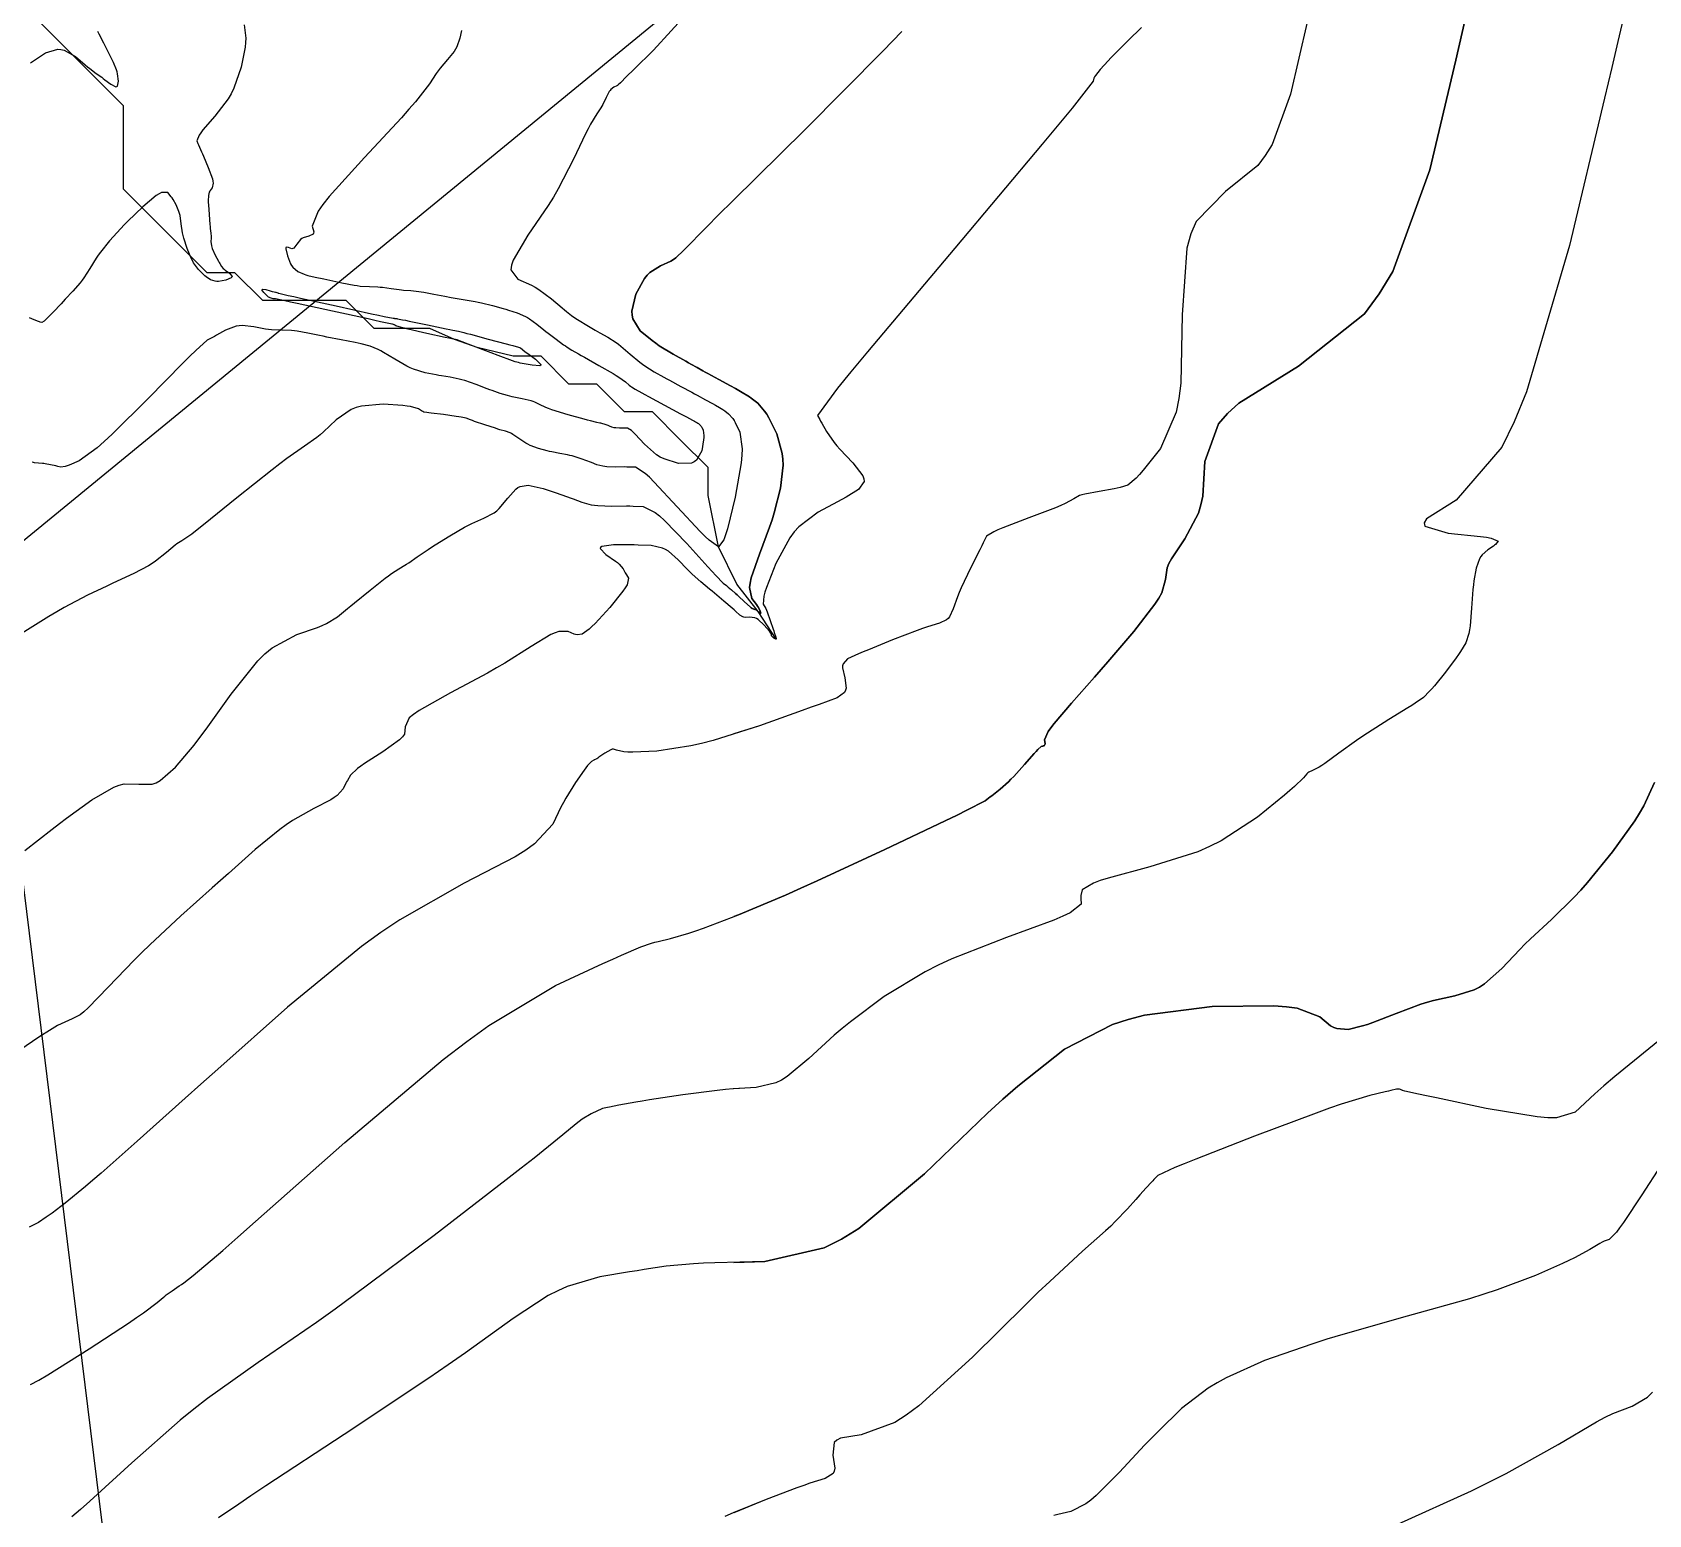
# Model space of a CAD drawing. Header units: metres. Extents: x 837117 to 838479, y 1189012 to 1191015.
# Drawn here: x 837799.7 to 837857.8, y 1190626.3 to 1190679.6 of the extents above; entities that cross this region are included whole.
import ezdxf

# ---------------------------------------------------------------- set-up
doc = ezdxf.new("R2010")
doc.units = ezdxf.units.M
doc.header["$LTSCALE"] = 0.3
for name, color, linetype in [('CORREDORVIA', 70, 'Continuous'), ('COTAS 10', 1, 'Continuous'), ('COTAS INT', 252, 'Continuous'), ('DRENAJE', 5, 'Continuous')]:
    doc.layers.add(name, color=color, linetype=linetype)

msp = doc.modelspace()

# ---------------------------------------------------------------- linework, layer by layer
at = {"layer": 'CORREDORVIA'}
msp.add_lwpolyline([(837910.676, 1191000.965), (838157.033, 1190996.193), (838237.174, 1190821.339), (838237.001, 1190602.875), (838240.031, 1190437.198), (838223.537, 1190366.272), (838212.196, 1190288.92), (838221.396, 1189997.878), (837954.545, 1189509.173), (837751.159, 1189231.384), (837593.191, 1189234.399), (837744.487, 1189686.609), (837750.277, 1189933.973), (837723.624, 1190051.525), (837726.092, 1190134.48), (837885.383, 1190229.429), (837983.184, 1190344.12), (837817.554, 1190502.187), (837798.033, 1190660.17), (837963.574, 1190795.982)], close=True, dxfattribs=at)
at = {"layer": 'COTAS 10'}
for points in [[(837857.144, 1190681.286), (837856.67, 1190679.235), (837856.449, 1190678.298), (837856.191, 1190677.201), (837854.934, 1190671.906), (837853.392, 1190666.648), (837852.953, 1190665.574), (837852.509, 1190664.666), (837850.863, 1190662.764), (837849.796, 1190662.082), (837849.718, 1190661.942), (837849.734, 1190661.823), (837850.577, 1190661.572), (837851.738, 1190661.459), (837851.955, 1190661.428), (837852.126, 1190661.397), (837852.368, 1190661.285), (837852.279, 1190661.17), (837852.242, 1190661.137), (837852.2, 1190661.103), (837852.002, 1190660.978), (837851.797, 1190660.798), (837851.749, 1190660.73), (837851.706, 1190660.655), (837851.586, 1190660.318), (837851.504, 1190659.863), (837851.485, 1190659.713), (837851.467, 1190659.552), (837851.418, 1190658.884), (837851.363, 1190658.244), (837851.342, 1190658.101), (837851.318, 1190657.972), (837851.211, 1190657.631), (837851.023, 1190657.321), (837850.949, 1190657.212), (837850.865, 1190657.093), (837850.479, 1190656.581), (837850.084, 1190656.09), (837849.994, 1190655.984), (837849.913, 1190655.892), (837849.689, 1190655.671), (837849.396, 1190655.467), (837849.27, 1190655.386), (837849.126, 1190655.295), (837848.444, 1190654.875), (837847.678, 1190654.392), (837847.481, 1190654.261), (837847.29, 1190654.131), (837846.655, 1190653.671), (837846.148, 1190653.299), (837846.039, 1190653.225), (837845.944, 1190653.164), (837845.711, 1190653.049), (837845.572, 1190652.989), (837845.536, 1190652.962), (837845.501, 1190652.932), (837845.381, 1190652.789), (837845.059, 1190652.468), (837844.896, 1190652.325), (837844.701, 1190652.159), (837843.732, 1190651.366), (837842.422, 1190650.518), (837842.013, 1190650.317), (837841.584, 1190650.131), (837839.866, 1190649.584), (837838.367, 1190649.184), (837838.077, 1190649.091), (837837.839, 1190649.005), (837837.431, 1190648.76), (837837.391, 1190648.563), (837837.385, 1190648.507), (837837.383, 1190648.451), (837837.394, 1190648.245), (837837, 1190647.934), (837836.742, 1190647.812), (837836.42, 1190647.674), (837834.716, 1190647.047), (837832.75, 1190646.279), (837832.262, 1190646.052), (837831.799, 1190645.82), (837830.329, 1190644.929), (837829.117, 1190644.023), (837828.816, 1190643.781), (837828.531, 1190643.541), (837827.626, 1190642.708), (837826.844, 1190642.055), (837826.636, 1190641.93), (837826.432, 1190641.829), (837825.725, 1190641.663), (837824.906, 1190641.616), (837824.631, 1190641.59), (837824.335, 1190641.558), (837823.091, 1190641.393), (837821.9, 1190641.215), (837821.638, 1190641.173), (837821.404, 1190641.136), (837820.802, 1190641.03), (837820.461, 1190640.96), (837820.392, 1190640.945), (837820.334, 1190640.932), (837820.213, 1190640.901), (837820.12, 1190640.86), (837820.079, 1190640.842), (837820.031, 1190640.82), (837819.802, 1190640.714), (837819.481, 1190640.521), (837819.375, 1190640.444), (837819.261, 1190640.357), (837818.787, 1190639.958), (837817.76, 1190639.122), (837817.297, 1190638.758), (837816.757, 1190638.338), (837814.163, 1190636.346), (837811.31, 1190634.208), (837810.607, 1190633.695), (837809.941, 1190633.217), (837807.85, 1190631.778), (837806.03, 1190630.487), (837805.535, 1190630.103), (837805.045, 1190629.706), (837803.306, 1190628.176), (837801.805, 1190626.803), (837801.464, 1190626.505), (837801.155, 1190626.243)], [(837857.144, 1190681.286), (837856.67, 1190679.235), (837856.449, 1190678.298), (837856.191, 1190677.201), (837854.934, 1190671.906), (837853.392, 1190666.648), (837852.953, 1190665.574), (837852.509, 1190664.666), (837850.863, 1190662.764), (837849.796, 1190662.082), (837849.718, 1190661.942), (837849.734, 1190661.823), (837850.577, 1190661.572), (837851.738, 1190661.459), (837851.955, 1190661.428), (837852.126, 1190661.397), (837852.368, 1190661.285), (837852.279, 1190661.17), (837852.242, 1190661.137), (837852.2, 1190661.103), (837852.002, 1190660.978), (837851.797, 1190660.798), (837851.749, 1190660.73), (837851.706, 1190660.655), (837851.586, 1190660.318), (837851.504, 1190659.863), (837851.485, 1190659.713), (837851.467, 1190659.552), (837851.418, 1190658.884), (837851.363, 1190658.244), (837851.342, 1190658.101), (837851.318, 1190657.972), (837851.211, 1190657.631), (837851.023, 1190657.321), (837850.949, 1190657.212), (837850.865, 1190657.093), (837850.479, 1190656.581), (837850.084, 1190656.09), (837849.994, 1190655.984), (837849.913, 1190655.892), (837849.689, 1190655.671), (837849.396, 1190655.467), (837849.27, 1190655.386), (837849.126, 1190655.295), (837848.444, 1190654.875), (837847.678, 1190654.392), (837847.481, 1190654.261), (837847.29, 1190654.131), (837846.655, 1190653.671), (837846.148, 1190653.299), (837846.039, 1190653.225), (837845.944, 1190653.164), (837845.711, 1190653.049), (837845.572, 1190652.989), (837845.536, 1190652.962), (837845.501, 1190652.932), (837845.381, 1190652.789), (837845.059, 1190652.468), (837844.896, 1190652.325), (837844.701, 1190652.159), (837843.732, 1190651.366), (837842.422, 1190650.518), (837842.013, 1190650.317), (837841.584, 1190650.131), (837839.866, 1190649.584), (837838.367, 1190649.184), (837838.077, 1190649.091), (837837.839, 1190649.005), (837837.431, 1190648.76), (837837.391, 1190648.563), (837837.385, 1190648.507), (837837.383, 1190648.451), (837837.394, 1190648.245), (837837, 1190647.934), (837836.742, 1190647.812), (837836.42, 1190647.674), (837834.716, 1190647.047), (837832.75, 1190646.279), (837832.262, 1190646.052), (837831.799, 1190645.82), (837830.329, 1190644.929), (837829.117, 1190644.023), (837828.816, 1190643.781), (837828.531, 1190643.541), (837827.626, 1190642.708), (837826.844, 1190642.055), (837826.636, 1190641.93), (837826.432, 1190641.829), (837825.725, 1190641.663), (837824.923, 1190641.617)], [(837823.312, 1190680.31), (837822.038, 1190678.925), (837821.335, 1190678.232), (837821.079, 1190677.976), (837820.855, 1190677.745), (837820.777, 1190677.672), (837820.753, 1190677.655), (837820.727, 1190677.64), (837820.625, 1190677.594), (837820.515, 1190677.514), (837820.484, 1190677.477), (837820.454, 1190677.433), (837820.344, 1190677.219), (837820.226, 1190676.973), (837820.19, 1190676.909), (837820.153, 1190676.846), (837820.007, 1190676.635), (837819.785, 1190676.264), (837819.7, 1190676.101), (837819.605, 1190675.912), (837819.175, 1190675.009), (837818.622, 1190673.937), (837818.449, 1190673.64), (837818.267, 1190673.344), (837817.537, 1190672.274), (837817.003, 1190671.381), (837816.944, 1190671.196), (837816.924, 1190671.038), (837817.173, 1190670.692), (837817.662, 1190670.48), (837817.794, 1190670.407), (837817.924, 1190670.328), (837818.38, 1190669.989), (837818.761, 1190669.667), (837818.844, 1190669.597), (837818.917, 1190669.537), (837819.101, 1190669.392), (837819.257, 1190669.286), (837819.313, 1190669.25), (837819.375, 1190669.211), (837819.645, 1190669.047), (837819.948, 1190668.87), (837820.03, 1190668.822), (837820.112, 1190668.775), (837820.402, 1190668.611), (837820.7, 1190668.421), (837820.787, 1190668.358), (837820.875, 1190668.29), (837821.209, 1190668.007), (837821.551, 1190667.72), (837821.644, 1190667.649), (837821.737, 1190667.582), (837822.069, 1190667.372), (837822.415, 1190667.179), (837822.518, 1190667.122), (837822.623, 1190667.065), (837823.026, 1190666.846), (837823.419, 1190666.634), (837823.518, 1190666.58), (837823.612, 1190666.529), (837823.916, 1190666.363), (837824.159, 1190666.229), (837824.267, 1190666.17), (837824.414, 1190666.09), (837824.534, 1190666.016), (837824.569, 1190665.992), (837824.605, 1190665.967), (837824.742, 1190665.861), (837824.89, 1190665.69), (837824.934, 1190665.623), (837824.978, 1190665.548), (837825.147, 1190665.206), (837825.228, 1190664.606), (837825.217, 1190664.369), (837825.191, 1190664.1), (837824.979, 1190662.871), (837824.7, 1190661.725)], [(837824.923, 1190665.639), (837824.934, 1190665.623), (837824.978, 1190665.548), (837825.147, 1190665.206), (837825.228, 1190664.606), (837825.217, 1190664.369), (837825.191, 1190664.1), (837824.979, 1190662.871), (837824.7, 1190661.725), (837824.632, 1190661.509), (837824.568, 1190661.337), (837824.372, 1190661.079), (837824.043, 1190661.317), (837823.896, 1190661.457), (837823.724, 1190661.63), (837822.899, 1190662.521), (837822.069, 1190663.409), (837821.894, 1190663.579), (837821.742, 1190663.717), (837821.392, 1190663.941), (837821.164, 1190663.948), (837821.091, 1190663.949), (837821.012, 1190663.95), (837820.688, 1190663.948), (837820.369, 1190663.958), (837820.293, 1190663.966), (837820.222, 1190663.977), (837820.011, 1190664.033), (837819.812, 1190664.11), (837819.749, 1190664.133), (837819.682, 1190664.158), (837819.409, 1190664.254), (837819.117, 1190664.345), (837819.037, 1190664.366), (837818.958, 1190664.385), (837818.678, 1190664.44), (837818.393, 1190664.494), (837818.311, 1190664.512), (837818.227, 1190664.532), (837817.914, 1190664.616), (837817.61, 1190664.727), (837817.532, 1190664.764), (837817.457, 1190664.803), (837817.209, 1190664.97), (837816.995, 1190665.123), (837816.942, 1190665.155), (837816.891, 1190665.182), (837816.729, 1190665.239), (837816.527, 1190665.29), (837816.451, 1190665.313), (837816.366, 1190665.339), (837815.989, 1190665.463), (837815.621, 1190665.589), (837815.543, 1190665.616), (837815.475, 1190665.64), (837815.316, 1190665.698), (837815.135, 1190665.74), (837815.053, 1190665.754), (837814.958, 1190665.769), (837814.502, 1190665.831), (837814.062, 1190665.887), (837813.977, 1190665.898), (837813.908, 1190665.907), (837813.792, 1190665.922), (837813.755, 1190665.942), (837813.736, 1190665.954), (837813.713, 1190665.968), (837813.6, 1190666.041), (837813.322, 1190666.12), (837813.196, 1190666.138), (837813.048, 1190666.155), (837812.333, 1190666.201), (837811.556, 1190666.137), (837811.368, 1190666.084), (837811.191, 1190666.016), (837810.653, 1190665.642), (837810.198, 1190665.209), (837810.074, 1190665.104), (837809.95, 1190665.005), (837809.513, 1190664.701), (837808.878, 1190664.256), (837808.631, 1190664.067), (837808.352, 1190663.851), (837807.087, 1190662.837), (837805.891, 1190661.872), (837805.656, 1190661.687), (837805.463, 1190661.538), (837805.113, 1190661.297), (837804.982, 1190661.229), (837804.926, 1190661.188), (837804.862, 1190661.138), (837804.562, 1190660.878), (837804.165, 1190660.568), (837804.04, 1190660.486), (837803.909, 1190660.405), (837803.382, 1190660.127), (837802.78, 1190659.844), (837802.602, 1190659.76), (837802.419, 1190659.673), (837801.716, 1190659.341), (837800.88, 1190658.903), (837800.613, 1190658.75), (837800.33, 1190658.584), (837799.181, 1190657.867)]]:
    msp.add_lwpolyline(points, dxfattribs=at)
at = {"layer": 'COTAS INT'}
for points in [[(837799.674, 1190630.987), (837799.969, 1190631.151), (837800.3, 1190631.343), (837801.782, 1190632.271), (837803.197, 1190633.201), (837803.485, 1190633.395), (837803.727, 1190633.562), (837804.226, 1190633.933), (837804.433, 1190634.115), (837804.491, 1190634.162), (837804.55, 1190634.208), (837804.766, 1190634.361), (837805.015, 1190634.532), (837805.094, 1190634.589), (837805.178, 1190634.65), (837805.517, 1190634.905), (837806.577, 1190635.809), (837807.114, 1190636.281), (837807.758, 1190636.847), (837810.964, 1190639.69), (837814.495, 1190642.663), (837815.343, 1190643.312), (837816.135, 1190643.885), (837818.527, 1190645.323), (837820.229, 1190646.111), (837820.585, 1190646.273), (837820.892, 1190646.412), (837821.587, 1190646.712), (837821.976, 1190646.846), (837822.09, 1190646.879), (837822.206, 1190646.911), (837822.651, 1190647.013), (837823.308, 1190647.2), (837823.558, 1190647.286), (837823.838, 1190647.385), (837825.095, 1190647.866), (837826.783, 1190648.575), (837827.334, 1190648.818), (837827.922, 1190649.082), (837830.347, 1190650.204), (837832.518, 1190651.237), (837832.947, 1190651.444), (837833.3, 1190651.617), (837833.949, 1190651.96), (837834.129, 1190652.098), (837834.186, 1190652.142), (837834.246, 1190652.189), (837834.49, 1190652.382), (837834.786, 1190652.646), (837834.879, 1190652.738), (837834.976, 1190652.838), (837835.368, 1190653.267), (837835.717, 1190653.658), (837835.788, 1190653.734), (837835.847, 1190653.796), (837835.964, 1190653.906), (837836.007, 1190653.923), (837836.019, 1190653.927), (837836.03, 1190653.93), (837836.072, 1190653.939), (837836.1, 1190653.976), (837836.102, 1190653.997), (837836.103, 1190654.022), (837836.088, 1190654.152), (837836.219, 1190654.451), (837836.312, 1190654.583), (837836.429, 1190654.737), (837837.055, 1190655.47), (837837.875, 1190656.396), (837838.115, 1190656.67), (837838.359, 1190656.953), (837839.288, 1190658.04), (837840.048, 1190659.02), (837840.186, 1190659.235), (837840.294, 1190659.425), (837840.424, 1190659.909), (837840.487, 1190660.33), (837840.552, 1190660.481), (837840.638, 1190660.647), (837841.124, 1190661.37), (837841.613, 1190662.297), (837841.701, 1190662.59), (837841.769, 1190662.9), (837841.846, 1190664.153), (837842.327, 1190665.503), (837842.65, 1190665.873), (837843.056, 1190666.243), (837845.208, 1190667.566), (837847.568, 1190669.448), (837848.104, 1190670.17), (837848.59, 1190670.978), (837849.923, 1190674.622), (837850.851, 1190678.562), (837851.081, 1190679.557), (837851.3, 1190680.509)], [(837851.3, 1190680.509), (837851.081, 1190679.557), (837850.851, 1190678.562), (837849.923, 1190674.622), (837848.59, 1190670.978), (837848.104, 1190670.17), (837847.568, 1190669.448), (837845.208, 1190667.566), (837843.056, 1190666.243), (837842.65, 1190665.873), (837842.327, 1190665.503), (837841.846, 1190664.153), (837841.769, 1190662.9), (837841.701, 1190662.59), (837841.613, 1190662.297), (837841.124, 1190661.37), (837840.638, 1190660.647), (837840.552, 1190660.481), (837840.487, 1190660.33), (837840.424, 1190659.909), (837840.294, 1190659.425), (837840.186, 1190659.235), (837840.048, 1190659.02), (837839.288, 1190658.04), (837838.359, 1190656.953), (837838.115, 1190656.67), (837837.875, 1190656.396), (837837.055, 1190655.47), (837836.429, 1190654.737), (837836.312, 1190654.583), (837836.219, 1190654.451), (837836.088, 1190654.152), (837836.103, 1190654.022), (837836.102, 1190653.997), (837836.1, 1190653.976), (837836.072, 1190653.939), (837836.03, 1190653.93), (837836.019, 1190653.927), (837836.007, 1190653.923), (837835.964, 1190653.906), (837835.847, 1190653.796), (837835.788, 1190653.734), (837835.717, 1190653.658), (837835.368, 1190653.267), (837834.976, 1190652.838), (837834.879, 1190652.738), (837834.786, 1190652.646), (837834.49, 1190652.382), (837834.246, 1190652.189), (837834.186, 1190652.142), (837834.129, 1190652.098), (837833.949, 1190651.96), (837833.3, 1190651.617), (837832.947, 1190651.444), (837832.518, 1190651.237), (837830.347, 1190650.204), (837827.922, 1190649.082), (837827.334, 1190648.818), (837826.783, 1190648.575), (837825.095, 1190647.866), (837824.923, 1190647.8)], [(837839.565, 1190679.738), (837839.093, 1190679.273), (837838.585, 1190678.766), (837838.47, 1190678.647), (837838.366, 1190678.539), (837838.081, 1190678.227), (837837.913, 1190678.011), (837837.882, 1190677.963), (837837.859, 1190677.92), (837837.832, 1190677.809), (837837.082, 1190676.842), (837836.602, 1190676.26), (837836.004, 1190675.542), (837832.862, 1190671.814), (837829.725, 1190668.084), (837829.131, 1190667.364), (837828.656, 1190666.78), (837827.931, 1190665.801), (837828.012, 1190665.655), (837828.045, 1190665.596), (837828.083, 1190665.53), (837828.261, 1190665.222), (837828.532, 1190664.831), (837828.63, 1190664.712), (837828.737, 1190664.588), (837829.205, 1190664.1), (837829.561, 1190663.636), (837829.596, 1190663.527), (837829.605, 1190663.427), (837829.41, 1190663.136), (837828.961, 1190662.869), (837828.81, 1190662.784), (837828.647, 1190662.694), (837827.962, 1190662.329), (837827.264, 1190661.805), (837827.093, 1190661.615), (837826.933, 1190661.405), (837826.434, 1190660.484), (837826.101, 1190659.622), (837826.044, 1190659.449), (837826.003, 1190659.304), (837825.983, 1190659.02), (837826.071, 1190658.87), (837826.098, 1190658.811), (837826.126, 1190658.744), (837826.235, 1190658.437), (837826.336, 1190658.128), (837826.359, 1190658.06), (837826.38, 1190657.999), (837826.434, 1190657.842), (837826.448, 1190657.772), (837826.442, 1190657.765), (837826.433, 1190657.764), (837826.364, 1190657.807), (837826.293, 1190657.874), (837826.283, 1190657.887), (837826.275, 1190657.898), (837826.281, 1190657.92), (837826.259, 1190657.977), (837826.235, 1190658.011), (837826.203, 1190658.052), (837826.022, 1190658.264), (837825.801, 1190658.467), (837825.743, 1190658.503), (837825.687, 1190658.53), (837825.496, 1190658.555), (837825.332, 1190658.546), (837825.292, 1190658.553), (837825.255, 1190658.563), (837825.14, 1190658.632), (837824.993, 1190658.766), (837824.935, 1190658.816), (837824.869, 1190658.873), (837824.571, 1190659.129), (837824.234, 1190659.415), (837824.144, 1190659.491), (837824.055, 1190659.566), (837823.744, 1190659.823), (837823.436, 1190660.096), (837823.349, 1190660.18), (837823.26, 1190660.268), (837822.93, 1190660.619), (837822.576, 1190660.927), (837822.472, 1190660.987), (837822.364, 1190661.037), (837821.954, 1190661.13), (837821.487, 1190661.147), (837821.344, 1190661.149), (837821.195, 1190661.151), (837820.608, 1190661.149), (837820.184, 1190661.091), (837820.139, 1190661.058), (837820.124, 1190661.017), (837820.329, 1190660.808), (837820.673, 1190660.572), (837820.745, 1190660.514), (837820.808, 1190660.46), (837820.952, 1190660.293), (837821.031, 1190660.152), (837821.052, 1190660.115), (837821.074, 1190660.078), (837821.151, 1190659.951), (837821.093, 1190659.717), (837821.03, 1190659.612), (837820.946, 1190659.489), (837820.47, 1190658.904), (837819.946, 1190658.331), (837819.832, 1190658.217), (837819.731, 1190658.122), (837819.478, 1190657.94), (837819.301, 1190657.922), (837819.248, 1190657.93), (837819.194, 1190657.944), (837818.984, 1190658.044), (837818.644, 1190658.045), (837818.509, 1190657.997), (837818.355, 1190657.928), (837817.649, 1190657.505), (837816.704, 1190656.909), (837816.4, 1190656.731), (837816.077, 1190656.548), (837814.757, 1190655.842), (837813.63, 1190655.202), (837813.429, 1190655.061), (837813.276, 1190654.936), (837813.123, 1190654.616), (837813.099, 1190654.347), (837813.026, 1190654.254), (837812.926, 1190654.154), (837812.325, 1190653.723), (837811.669, 1190653.3), (837811.533, 1190653.204), (837811.418, 1190653.117), (837811.167, 1190652.879), (837811.053, 1190652.694), (837811.023, 1190652.641), (837810.994, 1190652.587), (837810.897, 1190652.384), (837810.68, 1190652.149), (837810.575, 1190652.075), (837810.452, 1190651.997), (837809.845, 1190651.682), (837809.077, 1190651.248), (837808.852, 1190651.095), (837808.622, 1190650.929), (837807.744, 1190650.209), (837806.779, 1190649.349), (837806.493, 1190649.093), (837806.2, 1190648.831), (837805.073, 1190647.822), (837803.955, 1190646.787), (837803.668, 1190646.508), (837803.39, 1190646.233), (837802.464, 1190645.268), (837801.741, 1190644.519), (837801.59, 1190644.381), (837801.461, 1190644.273), (837801.174, 1190644.131), (837800.637, 1190643.884), (837800.351, 1190643.709), (837800.005, 1190643.489), (837798.258, 1190642.311)], [(837845.51, 1190679.923), (837844.911, 1190677.338), (837844.252, 1190675.535), (837844.011, 1190675.134), (837843.746, 1190674.777), (837842.578, 1190673.846), (837841.53, 1190672.771), (837841.34, 1190672.323), (837841.194, 1190671.81), (837841.028, 1190669.417), (837840.979, 1190666.965), (837840.908, 1190666.416), (837840.81, 1190665.923), (837840.247, 1190664.609), (837839.624, 1190663.831), (837839.489, 1190663.676), (837839.37, 1190663.547), (837839.075, 1190663.297), (837838.802, 1190663.214), (837838.697, 1190663.19), (837838.579, 1190663.166), (837838.049, 1190663.075), (837837.535, 1190662.978), (837837.428, 1190662.95), (837837.336, 1190662.92), (837837.133, 1190662.81), (837836.823, 1190662.636), (837836.665, 1190662.567), (837836.475, 1190662.488), (837835.526, 1190662.128), (837834.589, 1190661.77), (837834.407, 1190661.694), (837834.258, 1190661.626), (837833.997, 1190661.464), (837833.884, 1190661.228), (837833.828, 1190661.114), (837833.761, 1190660.979), (837833.431, 1190660.318), (837833.092, 1190659.608), (837833.019, 1190659.442), (837832.956, 1190659.291), (837832.804, 1190658.857), (837832.674, 1190658.567), (837832.623, 1190658.507), (837832.567, 1190658.455), (837832.313, 1190658.338), (837831.877, 1190658.209), (837831.706, 1190658.149), (837831.512, 1190658.079), (837830.631, 1190657.737), (837829.76, 1190657.383), (837829.573, 1190657.305), (837829.41, 1190657.235), (837829.015, 1190657.058), (837828.852, 1190656.879), (837828.835, 1190656.809), (837828.829, 1190656.73), (837828.909, 1190656.372), (837828.964, 1190656.009), (837828.943, 1190655.928), (837828.906, 1190655.855), (837828.642, 1190655.66), (837827.99, 1190655.421), (837827.71, 1190655.319), (837827.386, 1190655.203), (837825.852, 1190654.658), (837824.182, 1190654.127), (837823.771, 1190654.02), (837823.383, 1190653.93), (837822.169, 1190653.748), (837821.296, 1190653.711), (837821.124, 1190653.712), (837820.981, 1190653.718), (837820.716, 1190653.779), (837820.608, 1190653.818), (837820.565, 1190653.81), (837820.516, 1190653.793), (837820.293, 1190653.666), (837820.082, 1190653.521), (837820.04, 1190653.494), (837820.007, 1190653.472), (837819.949, 1190653.44), (837819.924, 1190653.432), (837819.911, 1190653.426), (837819.896, 1190653.418), (837819.821, 1190653.374), (837819.677, 1190653.223), (837819.618, 1190653.148), (837819.551, 1190653.058), (837819.242, 1190652.614), (837818.897, 1190652.056), (837818.807, 1190651.896), (837818.72, 1190651.733), (837818.426, 1190651.12), (837817.771, 1190650.411), (837817.455, 1190650.187), (837817.082, 1190649.951), (837815.249, 1190648.998), (837812.931, 1190647.688), (837812.251, 1190647.227), (837811.555, 1190646.724), (837808.904, 1190644.549), (837806.398, 1190642.318), (837805.793, 1190641.778), (837805.226, 1190641.272), (837803.499, 1190639.728), (837802.205, 1190638.582), (837801.912, 1190638.328), (837801.647, 1190638.101), (837800.923, 1190637.51), (837800.448, 1190637.15), (837800.339, 1190637.07), (837800.24, 1190636.998), (837799.966, 1190636.808), (837799.623, 1190636.642)], [(837807.342, 1190679.835), (837807.401, 1190679.359), (837807.395, 1190679.199), (837807.379, 1190679.028), (837807.24, 1190678.308), (837806.973, 1190677.553), (837806.875, 1190677.359), (837806.767, 1190677.172), (837806.294, 1190676.548), (837805.866, 1190676.06), (837805.787, 1190675.958), (837805.726, 1190675.87), (837805.647, 1190675.671), (837805.682, 1190675.57), (837805.693, 1190675.544), (837805.703, 1190675.519), (837805.744, 1190675.435), (837805.818, 1190675.275), (837805.85, 1190675.203), (837805.886, 1190675.118), (837806.057, 1190674.709), (837806.203, 1190674.299), (837806.222, 1190674.214), (837806.234, 1190674.141), (837806.2, 1190673.979), (837806.123, 1190673.887), (837806.107, 1190673.858), (837806.093, 1190673.827), (837806.062, 1190673.703), (837806.055, 1190673.516), (837806.057, 1190673.445), (837806.06, 1190673.367), (837806.084, 1190673.014), (837806.115, 1190672.666), (837806.122, 1190672.589), (837806.129, 1190672.521), (837806.149, 1190672.348), (837806.16, 1190672.231), (837806.161, 1190672.198), (837806.161, 1190672.165), (837806.153, 1190672.046), (837806.168, 1190671.898), (837806.183, 1190671.848), (837806.202, 1190671.794), (837806.309, 1190671.563), (837806.427, 1190671.344), (837806.452, 1190671.296), (837806.475, 1190671.255), (837806.531, 1190671.154), (837806.597, 1190671.078), (837806.626, 1190671.053), (837806.659, 1190671.025), (837806.816, 1190670.911), (837806.91, 1190670.796), (837806.903, 1190670.767), (837806.882, 1190670.741), (837806.686, 1190670.659), (837806.425, 1190670.618), (837806.363, 1190670.617), (837806.305, 1190670.621), (837806.133, 1190670.671), (837805.981, 1190670.778), (837805.936, 1190670.816), (837805.889, 1190670.859), (837805.709, 1190671.044), (837805.53, 1190671.289), (837805.485, 1190671.369), (837805.441, 1190671.454), (837805.295, 1190671.803), (837805.181, 1190672.171), (837805.157, 1190672.268), (837805.136, 1190672.363), (837805.087, 1190672.687), (837805.043, 1190672.979), (837805.025, 1190673.053), (837805.004, 1190673.125), (837804.909, 1190673.362), (837804.793, 1190673.563), (837804.76, 1190673.613), (837804.726, 1190673.66), (837804.599, 1190673.809), (837804.382, 1190673.81), (837804.292, 1190673.764), (837804.188, 1190673.699), (837803.702, 1190673.296), (837803.171, 1190672.784), (837803.039, 1190672.65), (837802.913, 1190672.519), (837802.513, 1190672.073), (837802.185, 1190671.663), (837802.105, 1190671.555), (837802.03, 1190671.449), (837801.8, 1190671.084), (837801.587, 1190670.745), (837801.523, 1190670.656), (837801.457, 1190670.568), (837801.199, 1190670.268), (837800.923, 1190669.978), (837800.769, 1190669.814), (837800.486, 1190669.515), (837800.251, 1190669.272), (837800.203, 1190669.227), (837800.163, 1190669.19), (837800.082, 1190669.136), (837800.02, 1190669.156), (837799.993, 1190669.166), (837799.96, 1190669.178), (837799.804, 1190669.239), (837799.634, 1190669.313)], [(837815.146, 1190679.626), (837815.092, 1190679.349), (837814.977, 1190679.045), (837814.931, 1190678.962), (837814.88, 1190678.879), (837814.646, 1190678.584), (837814.381, 1190678.272), (837814.31, 1190678.179), (837814.24, 1190678.083), (837813.998, 1190677.712), (837813.496, 1190677.071), (837813.263, 1190676.804), (837812.989, 1190676.498), (837811.661, 1190675.072), (837810.403, 1190673.672), (837810.175, 1190673.383), (837809.997, 1190673.137), (837809.789, 1190672.603), (837809.848, 1190672.392), (837809.84, 1190672.35), (837809.821, 1190672.315), (837809.665, 1190672.245), (837809.462, 1190672.186), (837809.414, 1190672.157), (837809.37, 1190672.123), (837809.239, 1190671.956), (837809.127, 1190671.814), (837809.095, 1190671.796), (837809.062, 1190671.787), (837808.939, 1190671.832), (837808.855, 1190671.852), (837808.847, 1190671.827), (837808.846, 1190671.788), (837808.896, 1190671.54), (837809.01, 1190671.249), (837809.05, 1190671.184), (837809.093, 1190671.126), (837809.276, 1190670.973), (837809.496, 1190670.876), (837809.562, 1190670.853), (837809.629, 1190670.831), (837809.893, 1190670.767), (837810.208, 1190670.703), (837810.309, 1190670.682), (837810.416, 1190670.659), (837810.852, 1190670.564), (837811.293, 1190670.48), (837811.403, 1190670.464), (837811.508, 1190670.451), (837811.845, 1190670.431), (837812.148, 1190670.421), (837812.232, 1190670.415), (837812.316, 1190670.407), (837812.619, 1190670.367), (837812.913, 1190670.324), (837812.991, 1190670.314), (837813.068, 1190670.306), (837813.333, 1190670.285), (837813.615, 1190670.257), (837813.702, 1190670.245), (837813.793, 1190670.231), (837814.157, 1190670.162), (837814.556, 1190670.082), (837814.784, 1190670.04), (837815.211, 1190669.968), (837815.638, 1190669.892), (837815.753, 1190669.869), (837815.867, 1190669.844), (837816.267, 1190669.747), (837816.641, 1190669.644), (837816.739, 1190669.615), (837816.833, 1190669.587), (837817.152, 1190669.484), (837817.442, 1190669.361), (837817.519, 1190669.319), (837817.594, 1190669.274), (837817.85, 1190669.086), (837818.105, 1190668.875), (837818.18, 1190668.816), (837818.256, 1190668.756), (837818.545, 1190668.538), (837818.815, 1190668.343), (837818.879, 1190668.299), (837818.938, 1190668.258), (837819.115, 1190668.145), (837819.352, 1190668.009), (837819.45, 1190667.954), (837819.561, 1190667.891), (837820.079, 1190667.601), (837820.596, 1190667.303), (837820.707, 1190667.235), (837820.804, 1190667.174), (837821.036, 1190667.004), (837821.175, 1190666.887), (837821.214, 1190666.858), (837821.251, 1190666.831), (837821.387, 1190666.745), (837821.63, 1190666.612), (837821.736, 1190666.554), (837821.859, 1190666.487), (837822.443, 1190666.172), (837823.018, 1190665.863), (837823.135, 1190665.8), (837823.234, 1190665.746), (837823.439, 1190665.635), (837823.516, 1190665.593), (837823.55, 1190665.574), (837823.596, 1190665.549), (837823.634, 1190665.526), (837823.656, 1190665.51), (837823.699, 1190665.477), (837823.746, 1190665.423), (837823.76, 1190665.402), (837823.774, 1190665.378), (837823.827, 1190665.27), (837823.853, 1190665.081), (837823.849, 1190665.007), (837823.841, 1190664.922), (837823.774, 1190664.535), (837823.588, 1190664.19), (837823.505, 1190664.132), (837823.408, 1190664.091), (837822.944, 1190664.076), (837822.421, 1190664.238), (837822.286, 1190664.308), (837822.156, 1190664.388), (837821.725, 1190664.767), (837821.387, 1190665.129), (837821.315, 1190665.199), (837821.253, 1190665.255), (837821.111, 1190665.346), (837821.018, 1190665.349), (837820.988, 1190665.35), (837820.956, 1190665.35), (837820.824, 1190665.349), (837820.693, 1190665.353), (837820.662, 1190665.357), (837820.634, 1190665.361), (837820.548, 1190665.384), (837820.467, 1190665.415), (837820.441, 1190665.425), (837820.413, 1190665.435), (837820.302, 1190665.474), (837820.183, 1190665.511), (837820.151, 1190665.52), (837820.118, 1190665.527), (837820.004, 1190665.55), (837819.778, 1190665.604), (837819.675, 1190665.631), (837819.555, 1190665.664), (837818.976, 1190665.829), (837818.397, 1190666.007), (837818.277, 1190666.049), (837818.175, 1190666.087), (837817.951, 1190666.197), (837817.788, 1190666.282), (837817.724, 1190666.304), (837817.652, 1190666.326), (837817.324, 1190666.4), (837816.971, 1190666.473), (837816.884, 1190666.494), (837816.8, 1190666.515), (837816.533, 1190666.594), (837816.255, 1190666.693), (837816.165, 1190666.726), (837816.068, 1190666.762), (837815.671, 1190666.912), (837815.264, 1190667.053), (837815.161, 1190667.084), (837815.063, 1190667.11), (837814.746, 1190667.172), (837814.433, 1190667.219), (837814.337, 1190667.236), (837814.238, 1190667.255), (837813.846, 1190667.337), (837813.425, 1190667.467), (837813.307, 1190667.517), (837813.188, 1190667.573), (837812.752, 1190667.822), (837812.348, 1190668.068), (837812.249, 1190668.122), (837812.156, 1190668.169), (837811.864, 1190668.286), (837811.55, 1190668.368), (837811.443, 1190668.393), (837811.327, 1190668.418), (837810.834, 1190668.517), (837810.314, 1190668.618), (837810.182, 1190668.645), (837810.054, 1190668.671), (837809.633, 1190668.76), (837809.251, 1190668.827), (837809.148, 1190668.839), (837809.046, 1190668.849), (837808.689, 1190668.861), (837808.325, 1190668.876), (837808.218, 1190668.889), (837808.109, 1190668.904), (837807.695, 1190668.988), (837807.277, 1190669.033), (837807.166, 1190669.024), (837807.056, 1190669.006), (837806.676, 1190668.863), (837806.352, 1190668.684), (837806.277, 1190668.643), (837806.209, 1190668.605), (837806.02, 1190668.503), (837805.606, 1190668.135), (837805.397, 1190667.931), (837805.147, 1190667.682), (837803.903, 1190666.414), (837802.604, 1190665.124), (837802.319, 1190664.86), (837802.067, 1190664.638), (837801.425, 1190664.174), (837801.063, 1190664.019), (837800.986, 1190663.992), (837800.92, 1190663.97), (837800.767, 1190663.947), (837800.658, 1190663.971), (837800.577, 1190663.989), (837800.393, 1190664.03), (837800.201, 1190664.066), (837800.153, 1190664.073), (837800.108, 1190664.078), (837799.966, 1190664.082), (837799.822, 1190664.099), (837799.777, 1190664.111), (837799.729, 1190664.128)], [(837839.565, 1190679.738), (837839.093, 1190679.273), (837838.585, 1190678.766), (837838.47, 1190678.647), (837838.366, 1190678.539), (837838.081, 1190678.227), (837837.913, 1190678.011), (837837.882, 1190677.963), (837837.859, 1190677.92), (837837.832, 1190677.809), (837837.082, 1190676.842), (837836.602, 1190676.26), (837836.004, 1190675.542), (837832.862, 1190671.814), (837829.725, 1190668.084), (837829.131, 1190667.364), (837828.656, 1190666.78), (837827.931, 1190665.801), (837828.012, 1190665.655), (837828.045, 1190665.596), (837828.083, 1190665.53), (837828.261, 1190665.222), (837828.532, 1190664.831), (837828.63, 1190664.712), (837828.737, 1190664.588), (837829.205, 1190664.1), (837829.561, 1190663.636), (837829.596, 1190663.527), (837829.605, 1190663.427), (837829.41, 1190663.136), (837828.961, 1190662.869), (837828.81, 1190662.784), (837828.647, 1190662.694), (837827.962, 1190662.329), (837827.264, 1190661.805), (837827.093, 1190661.615), (837826.933, 1190661.405), (837826.434, 1190660.484), (837826.101, 1190659.622), (837826.044, 1190659.449), (837826.003, 1190659.304), (837825.983, 1190659.02), (837826.071, 1190658.87), (837826.098, 1190658.811), (837826.126, 1190658.744), (837826.235, 1190658.437), (837826.336, 1190658.128), (837826.359, 1190658.06), (837826.38, 1190657.999), (837826.434, 1190657.842), (837826.448, 1190657.772), (837826.442, 1190657.765), (837826.433, 1190657.764), (837826.364, 1190657.807), (837826.293, 1190657.874), (837826.283, 1190657.887), (837826.275, 1190657.898), (837826.281, 1190657.92), (837826.259, 1190657.977), (837826.235, 1190658.011), (837826.203, 1190658.052), (837826.022, 1190658.264), (837825.801, 1190658.467), (837825.743, 1190658.503), (837825.687, 1190658.53), (837825.496, 1190658.555), (837825.332, 1190658.546), (837825.292, 1190658.553), (837825.255, 1190658.563), (837825.14, 1190658.632), (837824.993, 1190658.766), (837824.935, 1190658.816), (837824.869, 1190658.873), (837824.571, 1190659.129), (837824.234, 1190659.415), (837824.144, 1190659.491), (837824.055, 1190659.566), (837823.744, 1190659.823), (837823.436, 1190660.096), (837823.349, 1190660.18), (837823.26, 1190660.268), (837822.93, 1190660.619), (837822.576, 1190660.927), (837822.472, 1190660.987), (837822.364, 1190661.037), (837821.954, 1190661.13), (837821.487, 1190661.147), (837821.344, 1190661.149), (837821.195, 1190661.151), (837820.608, 1190661.149)], [(837845.51, 1190679.923), (837844.911, 1190677.338), (837844.252, 1190675.535), (837844.011, 1190675.134), (837843.746, 1190674.777), (837842.578, 1190673.846), (837841.53, 1190672.771), (837841.34, 1190672.323), (837841.194, 1190671.81), (837841.028, 1190669.417), (837840.979, 1190666.965), (837840.908, 1190666.416), (837840.81, 1190665.923), (837840.247, 1190664.609), (837839.624, 1190663.831), (837839.489, 1190663.676), (837839.37, 1190663.547), (837839.075, 1190663.297), (837838.802, 1190663.214), (837838.697, 1190663.19), (837838.579, 1190663.166), (837838.049, 1190663.075), (837837.535, 1190662.978), (837837.428, 1190662.95), (837837.336, 1190662.92), (837837.133, 1190662.81), (837836.823, 1190662.636), (837836.665, 1190662.567), (837836.475, 1190662.488), (837835.526, 1190662.128), (837834.589, 1190661.77), (837834.407, 1190661.694), (837834.258, 1190661.626), (837833.997, 1190661.464), (837833.884, 1190661.228), (837833.828, 1190661.114), (837833.761, 1190660.979), (837833.431, 1190660.318), (837833.092, 1190659.608), (837833.019, 1190659.442), (837832.956, 1190659.291), (837832.804, 1190658.857), (837832.674, 1190658.567), (837832.623, 1190658.507), (837832.567, 1190658.455), (837832.313, 1190658.338), (837831.877, 1190658.209), (837831.706, 1190658.149), (837831.512, 1190658.079), (837830.631, 1190657.737), (837829.76, 1190657.383), (837829.573, 1190657.305), (837829.41, 1190657.235), (837829.015, 1190657.058), (837828.852, 1190656.879), (837828.835, 1190656.809), (837828.829, 1190656.73), (837828.909, 1190656.372), (837828.964, 1190656.009), (837828.943, 1190655.928), (837828.906, 1190655.855), (837828.642, 1190655.66), (837827.99, 1190655.421), (837827.71, 1190655.319), (837827.386, 1190655.203), (837825.852, 1190654.658), (837824.923, 1190654.363)], [(837799.471, 1190650.172), (837800.45, 1190650.946), (837800.712, 1190651.146), (837800.97, 1190651.34), (837801.874, 1190651.989), (837802.669, 1190652.447), (837802.859, 1190652.52), (837803.036, 1190652.571), (837803.569, 1190652.561), (837804.043, 1190652.556), (837804.184, 1190652.61), (837804.329, 1190652.688), (837804.885, 1190653.168), (837805.545, 1190653.958), (837805.755, 1190654.231), (837805.977, 1190654.527), (837806.879, 1190655.794), (837807.836, 1190656.987), (837808.093, 1190657.237), (837808.346, 1190657.452), (837809.231, 1190657.936), (837809.981, 1190658.19), (837810.149, 1190658.259), (837810.3, 1190658.328), (837810.7, 1190658.573), (837811.055, 1190658.867), (837811.177, 1190658.967), (837811.31, 1190659.075), (837811.873, 1190659.53), (837812.414, 1190659.956), (837812.533, 1190660.046), (837812.637, 1190660.123), (837812.902, 1190660.297), (837813.11, 1190660.419), (837813.179, 1190660.463), (837813.253, 1190660.511), (837813.561, 1190660.725), (837813.947, 1190660.988), (837814.07, 1190661.068), (837814.2, 1190661.152), (837814.725, 1190661.479), (837815.26, 1190661.787), (837815.396, 1190661.858), (837815.526, 1190661.923), (837815.951, 1190662.107), (837816.32, 1190662.305), (837816.415, 1190662.378), (837816.507, 1190662.46), (837816.812, 1190662.825), (837817.098, 1190663.152), (837817.177, 1190663.211), (837817.257, 1190663.255), (837817.545, 1190663.3), (837817.87, 1190663.231), (837817.972, 1190663.204), (837818.08, 1190663.174), (837818.516, 1190663.034), (837818.95, 1190662.881), (837819.057, 1190662.842), (837819.158, 1190662.804), (837819.475, 1190662.682), (837819.81, 1190662.592), (837819.923, 1190662.576), (837820.044, 1190662.563), (837820.553, 1190662.547), (837821.068, 1190662.55), (837821.193, 1190662.549), (837821.311, 1190662.547), (837821.673, 1190662.535), (837822.103, 1190662.321), (837822.264, 1190662.192), (837822.443, 1190662.032), (837823.241, 1190661.205), (837823.999, 1190660.363), (837824.153, 1190660.195), (837824.283, 1190660.055), (837824.549, 1190659.782), (837824.661, 1190659.69), (837824.725, 1190659.636), (837824.846, 1190659.534), (837824.993, 1190659.404), (837825.042, 1190659.359), (837825.094, 1190659.311), (837825.311, 1190659.106), (837825.513, 1190658.924), (837825.555, 1190658.89), (837825.592, 1190658.863), (837825.677, 1190658.825), (837825.729, 1190658.816), (837825.745, 1190658.807), (837825.762, 1190658.796), (837825.83, 1190658.731), (837825.882, 1190658.687), (837825.888, 1190658.688), (837825.892, 1190658.695), (837825.877, 1190658.769), (837825.808, 1190658.908), (837825.777, 1190658.955), (837825.742, 1190659.007), (837825.573, 1190659.226), (837825.492, 1190659.619), (837825.512, 1190659.78), (837825.551, 1190659.964), (837825.844, 1190660.816), (837826.213, 1190661.788), (837826.3, 1190662.047), (837826.379, 1190662.302), (837826.608, 1190663.19), (837826.698, 1190664.012), (837826.69, 1190664.227), (837826.668, 1190664.435), (837826.467, 1190665.142), (837826.182, 1190665.718), (837826.108, 1190665.844), (837826.035, 1190665.957), (837825.784, 1190666.245), (837825.554, 1190666.423), (837825.493, 1190666.467), (837825.434, 1190666.507), (837825.231, 1190666.631), (837824.985, 1190666.766), (837824.803, 1190666.866), (837824.392, 1190667.092), (837823.99, 1190667.312), (837823.9, 1190667.361), (837823.82, 1190667.405), (837823.609, 1190667.52), (837823.387, 1190667.642), (837823.299, 1190667.691), (837823.201, 1190667.746), (837822.751, 1190667.998), (837822.252, 1190668.307), (837822.122, 1190668.397), (837821.995, 1190668.489), (837821.568, 1190668.841), (837821.299, 1190669.266), (837821.272, 1190669.404), (837821.266, 1190669.551), (837821.414, 1190670.157), (837821.721, 1190670.718), (837821.814, 1190670.836), (837821.911, 1190670.939), (837822.291, 1190671.178), (837822.666, 1190671.345), (837822.76, 1190671.403), (837822.849, 1190671.465), (837823.135, 1190671.733), (837823.956, 1190672.578), (837824.383, 1190673.005), (837824.896, 1190673.516), (837827.472, 1190676.058), (837830.293, 1190678.898), (837830.962, 1190679.597)], [(837799.676, 1190678.462), (837800.21, 1190678.823), (837800.65, 1190678.954), (837800.767, 1190678.949), (837800.883, 1190678.927), (837801.285, 1190678.699), (837801.638, 1190678.397), (837801.721, 1190678.328), (837801.799, 1190678.265), (837802.032, 1190678.09), (837802.231, 1190677.947), (837802.288, 1190677.905), (837802.345, 1190677.862), (837802.561, 1190677.696), (837802.737, 1190677.608), (837802.77, 1190677.614), (837802.796, 1190677.633), (837802.831, 1190677.81), (837802.798, 1190678.072), (837802.78, 1190678.145), (837802.76, 1190678.217), (837802.655, 1190678.476), (837802.523, 1190678.741), (837802.486, 1190678.816), (837802.447, 1190678.892), (837802.304, 1190679.174), (837802.14, 1190679.497), (837802.088, 1190679.599)], [(837830.962, 1190679.597), (837830.293, 1190678.898), (837827.472, 1190676.058), (837824.896, 1190673.516), (837824.383, 1190673.005), (837823.956, 1190672.578), (837823.135, 1190671.733), (837822.849, 1190671.465), (837822.76, 1190671.403), (837822.666, 1190671.345), (837822.291, 1190671.178), (837821.911, 1190670.939), (837821.814, 1190670.836), (837821.721, 1190670.718), (837821.414, 1190670.157), (837821.266, 1190669.551), (837821.272, 1190669.404), (837821.299, 1190669.266), (837821.568, 1190668.841), (837821.995, 1190668.489), (837822.122, 1190668.397), (837822.252, 1190668.307), (837822.751, 1190667.998), (837823.201, 1190667.746), (837823.299, 1190667.691), (837823.387, 1190667.642), (837823.609, 1190667.52), (837823.82, 1190667.405), (837823.9, 1190667.361), (837823.99, 1190667.312), (837824.392, 1190667.092), (837824.803, 1190666.866), (837824.985, 1190666.766), (837825.231, 1190666.631), (837825.434, 1190666.507), (837825.493, 1190666.467), (837825.554, 1190666.423), (837825.784, 1190666.245), (837826.035, 1190665.957), (837826.108, 1190665.844), (837826.182, 1190665.718), (837826.467, 1190665.142), (837826.668, 1190664.435), (837826.69, 1190664.227), (837826.698, 1190664.012), (837826.608, 1190663.19), (837826.379, 1190662.302), (837826.3, 1190662.047), (837826.213, 1190661.788), (837825.844, 1190660.816), (837825.551, 1190659.964), (837825.512, 1190659.78), (837825.492, 1190659.619), (837825.573, 1190659.226), (837825.742, 1190659.007), (837825.777, 1190658.955), (837825.808, 1190658.908), (837825.877, 1190658.769), (837825.892, 1190658.695), (837825.888, 1190658.688), (837825.882, 1190658.687), (837825.83, 1190658.731), (837825.762, 1190658.796), (837825.745, 1190658.807), (837825.729, 1190658.816), (837825.677, 1190658.825), (837825.592, 1190658.863), (837825.555, 1190658.89), (837825.513, 1190658.924), (837825.311, 1190659.106), (837825.094, 1190659.311), (837825.042, 1190659.359), (837824.993, 1190659.404), (837824.923, 1190659.465)], [(837817.262, 1190668.232), (837817.421, 1190668.104), (837817.47, 1190668.067), (837817.527, 1190668.024), (837817.807, 1190667.818), (837817.994, 1190667.634), (837817.992, 1190667.606), (837817.967, 1190667.588), (837817.686, 1190667.604), (837817.329, 1190667.671), (837817.258, 1190667.685), (837817.197, 1190667.698), (837817.078, 1190667.725), (837816.89, 1190667.796), (837816.787, 1190667.835), (837816.662, 1190667.883), (837816.026, 1190668.126), (837815.393, 1190668.367), (837815.269, 1190668.413), (837815.168, 1190668.451), (837814.99, 1190668.512), (837814.803, 1190668.551), (837814.697, 1190668.575), (837814.567, 1190668.603), (837813.901, 1190668.751), (837813.232, 1190668.904), (837813.101, 1190668.935), (837812.992, 1190668.962), (837812.795, 1190669.022), (837812.753, 1190669.047), (837812.743, 1190669.053), (837812.734, 1190669.058), (837812.703, 1190669.07), (837812.671, 1190669.078), (837812.66, 1190669.081), (837812.648, 1190669.083), (837812.597, 1190669.094), (837812.244, 1190669.17), (837812.042, 1190669.214), (837811.794, 1190669.268), (837810.52, 1190669.547), (837809.249, 1190669.823), (837809.004, 1190669.876), (837808.804, 1190669.918), (837808.467, 1190669.985), (837808.421, 1190669.988), (837808.405, 1190669.991), (837808.388, 1190669.994), (837808.315, 1190670.01), (837808.225, 1190670.053), (837808.197, 1190670.073), (837808.168, 1190670.097), (837808.051, 1190670.213), (837807.985, 1190670.314), (837807.989, 1190670.328), (837808.001, 1190670.337), (837808.125, 1190670.32), (837808.282, 1190670.274), (837808.316, 1190670.265), (837808.346, 1190670.258), (837808.421, 1190670.242), (837808.466, 1190670.235), (837808.488, 1190670.229), (837808.521, 1190670.216), (837808.55, 1190670.203), (837808.566, 1190670.197), (837808.596, 1190670.189), (837808.928, 1190670.116), (837809.128, 1190670.072), (837809.373, 1190670.018), (837810.648, 1190669.736), (837811.922, 1190669.456), (837812.168, 1190669.402), (837812.368, 1190669.359), (837812.701, 1190669.291), (837812.733, 1190669.29), (837812.741, 1190669.289), (837812.75, 1190669.289), (837812.781, 1190669.284), (837812.812, 1190669.28), (837812.828, 1190669.278), (837812.855, 1190669.276), (837813.036, 1190669.241), (837813.142, 1190669.219), (837813.27, 1190669.193), (837813.934, 1190669.054), (837814.602, 1190668.913), (837814.734, 1190668.886), (837814.842, 1190668.863), (837815.041, 1190668.823), (837815.235, 1190668.776), (837815.34, 1190668.749), (837815.467, 1190668.716), (837816.112, 1190668.547), (837816.758, 1190668.375), (837816.886, 1190668.341), (837816.992, 1190668.312), (837817.191, 1190668.256), (837817.262, 1190668.232)], [(837857.991, 1190652.617), (837857.603, 1190651.777), (837857.45, 1190651.514), (837857.275, 1190651.237), (837856.478, 1190650.124), (837855.577, 1190649.021), (837855.337, 1190648.75), (837855.101, 1190648.494), (837854.284, 1190647.693), (837853.531, 1190646.996), (837853.336, 1190646.805), (837853.146, 1190646.616), (837852.506, 1190645.941), (837851.88, 1190645.383), (837851.699, 1190645.267), (837851.514, 1190645.169), (837850.818, 1190644.952), (837850.056, 1190644.79), (837849.83, 1190644.726), (837849.598, 1190644.653), (837848.705, 1190644.32), (837847.872, 1190643.996), (837847.677, 1190643.929), (837847.498, 1190643.871), (837846.983, 1190643.745), (837846.577, 1190643.778), (837846.467, 1190643.82), (837846.358, 1190643.877), (837845.975, 1190644.204), (837845.153, 1190644.516), (837844.767, 1190644.564), (837844.313, 1190644.595), (837842.104, 1190644.57), (837839.675, 1190644.255), (837839.083, 1190644.103), (837838.525, 1190643.923), (837836.801, 1190643.043), (837835.12, 1190641.709), (837834.589, 1190641.244), (837834.031, 1190640.738), (837831.779, 1190638.563), (837829.417, 1190636.591), (837828.789, 1190636.212), (837828.172, 1190635.906), (837826.039, 1190635.406), (837824.243, 1190635.364), (837823.839, 1190635.348), (837823.475, 1190635.328), (837822.5, 1190635.239), (837821.703, 1190635.118), (837821.451, 1190635.078), (837821.187, 1190635.035), (837820.12, 1190634.859), (837818.941, 1190634.512), (837818.605, 1190634.361), (837818.266, 1190634.187), (837817.007, 1190633.361), (837815.294, 1190632.127), (837814.669, 1190631.694), (837813.977, 1190631.223), (837810.934, 1190629.195), (837808.129, 1190627.347), (837807.589, 1190626.99), (837807.15, 1190626.699), (837806.421, 1190626.205)], [(837824.923, 1190635.38), (837826.039, 1190635.406), (837828.172, 1190635.906), (837828.789, 1190636.212), (837829.417, 1190636.591), (837831.779, 1190638.563), (837834.031, 1190640.738), (837834.589, 1190641.244), (837835.12, 1190641.709), (837836.801, 1190643.043), (837838.525, 1190643.923), (837839.083, 1190644.103), (837839.675, 1190644.255), (837842.104, 1190644.57), (837844.313, 1190644.595), (837844.767, 1190644.564), (837845.153, 1190644.516), (837845.975, 1190644.204), (837846.358, 1190643.877), (837846.467, 1190643.82), (837846.577, 1190643.778), (837846.983, 1190643.745), (837847.498, 1190643.871), (837847.677, 1190643.929), (837847.872, 1190643.996), (837848.705, 1190644.32), (837849.598, 1190644.653), (837849.83, 1190644.726), (837850.056, 1190644.79), (837850.818, 1190644.952), (837851.514, 1190645.169), (837851.699, 1190645.267), (837851.88, 1190645.383), (837852.506, 1190645.941), (837853.146, 1190646.616), (837853.336, 1190646.805), (837853.531, 1190646.996), (837854.284, 1190647.693), (837855.101, 1190648.494), (837855.337, 1190648.75), (837855.577, 1190649.021), (837856.478, 1190650.124), (837857.275, 1190651.237), (837857.45, 1190651.514), (837857.603, 1190651.777), (837857.991, 1190652.617)], [(837858.492, 1190643.621), (837856.564, 1190642.052), (837856.17, 1190641.721), (837855.838, 1190641.435), (837855.143, 1190640.777), (837854.471, 1190640.575), (837854.153, 1190640.577), (837853.778, 1190640.603), (837851.944, 1190640.906), (837850.153, 1190641.285), (837849.803, 1190641.36), (837849.518, 1190641.421), (837849.016, 1190641.53), (837848.941, 1190641.553), (837848.924, 1190641.56), (837848.909, 1190641.566), (837848.868, 1190641.589), (837848.828, 1190641.603), (837848.813, 1190641.605), (837848.796, 1190641.605), (837848.721, 1190641.596), (837848.523, 1190641.552), (837848.429, 1190641.531), (837848.317, 1190641.505), (837847.77, 1190641.379), (837846.733, 1190641.061), (837846.312, 1190640.915), (837845.833, 1190640.744), (837843.621, 1190639.914), (837841.514, 1190639.091), (837841.101, 1190638.924), (837840.762, 1190638.783), (837840.154, 1190638.494), (837840.012, 1190638.355), (837839.968, 1190638.309), (837839.921, 1190638.261), (837839.732, 1190638.058), (837839.506, 1190637.806), (837839.435, 1190637.726), (837839.361, 1190637.641), (837839.066, 1190637.3), (837838.625, 1190636.842), (837838.459, 1190636.683), (837838.275, 1190636.512), (837837.453, 1190635.78), (837836.271, 1190634.697), (837835.86, 1190634.304), (837835.412, 1190633.87), (837833.494, 1190631.97), (837831.571, 1190630.227), (837831.12, 1190629.893), (837830.706, 1190629.624), (837829.503, 1190629.19), (837828.756, 1190629.07), (837828.629, 1190628.998), (837828.536, 1190628.91), (837828.486, 1190628.454), (837828.55, 1190627.982), (837828.529, 1190627.884), (837828.491, 1190627.8), (837828.213, 1190627.615), (837827.652, 1190627.442), (837827.436, 1190627.366), (837827.193, 1190627.278), (837826.094, 1190626.856), (837824.907, 1190626.377), (837824.608, 1190626.253)], [(837858.492, 1190643.621), (837856.564, 1190642.052), (837856.17, 1190641.721), (837855.838, 1190641.435), (837855.143, 1190640.777), (837854.471, 1190640.575), (837854.153, 1190640.577), (837853.778, 1190640.603), (837851.944, 1190640.906), (837850.153, 1190641.285), (837849.803, 1190641.36), (837849.518, 1190641.421), (837849.016, 1190641.53), (837848.941, 1190641.553), (837848.924, 1190641.56), (837848.909, 1190641.566), (837848.868, 1190641.589), (837848.828, 1190641.603), (837848.813, 1190641.605), (837848.796, 1190641.605), (837848.721, 1190641.596), (837848.523, 1190641.552), (837848.429, 1190641.531), (837848.317, 1190641.505), (837847.77, 1190641.379), (837846.733, 1190641.061), (837846.312, 1190640.915), (837845.833, 1190640.744), (837843.621, 1190639.914), (837841.514, 1190639.091), (837841.101, 1190638.924), (837840.762, 1190638.783), (837840.154, 1190638.494), (837840.012, 1190638.355), (837839.968, 1190638.309), (837839.921, 1190638.261), (837839.732, 1190638.058), (837839.506, 1190637.806), (837839.435, 1190637.726), (837839.361, 1190637.641), (837839.066, 1190637.3), (837838.625, 1190636.842), (837838.459, 1190636.683), (837838.275, 1190636.512), (837837.453, 1190635.78), (837836.271, 1190634.697), (837835.86, 1190634.304), (837835.412, 1190633.87), (837833.494, 1190631.97), (837831.571, 1190630.227), (837831.12, 1190629.893), (837830.706, 1190629.624), (837829.503, 1190629.19), (837828.756, 1190629.07), (837828.629, 1190628.998), (837828.536, 1190628.91), (837828.486, 1190628.454), (837828.55, 1190627.982), (837828.529, 1190627.884), (837828.491, 1190627.8), (837828.213, 1190627.615), (837827.652, 1190627.442), (837827.436, 1190627.366), (837827.193, 1190627.278), (837826.094, 1190626.856), (837824.923, 1190626.384)], [(837858.218, 1190638.86), (837857.53, 1190637.803), (837856.87, 1190636.807), (837856.733, 1190636.615), (837856.617, 1190636.46), (837856.361, 1190636.202), (837856.179, 1190636.135), (837856.108, 1190636.1), (837856.028, 1190636.058), (837855.665, 1190635.844), (837855.11, 1190635.541), (837854.909, 1190635.443), (837854.688, 1190635.337), (837853.717, 1190634.903), (837852.338, 1190634.389), (837851.859, 1190634.233), (837851.338, 1190634.072), (837849.106, 1190633.441), (837846.795, 1190632.791), (837846.224, 1190632.617), (837845.684, 1190632.446), (837843.983, 1190631.85), (837842.611, 1190631.234), (837842.278, 1190631.05), (837841.965, 1190630.86), (837841.007, 1190630.125), (837840.162, 1190629.305), (837839.922, 1190629.061), (837839.678, 1190628.81), (837838.771, 1190627.844), (837837.941, 1190627.01), (837837.744, 1190626.843), (837837.563, 1190626.704), (837837.029, 1190626.431), (837836.561, 1190626.325), (837836.421, 1190626.291)], [(837858.218, 1190638.86), (837857.53, 1190637.803), (837856.87, 1190636.807), (837856.733, 1190636.615), (837856.617, 1190636.46), (837856.361, 1190636.202), (837856.179, 1190636.135), (837856.108, 1190636.1), (837856.028, 1190636.058), (837855.665, 1190635.844), (837855.11, 1190635.541), (837854.909, 1190635.443), (837854.688, 1190635.337), (837853.717, 1190634.903), (837852.338, 1190634.389), (837851.859, 1190634.233), (837851.338, 1190634.072), (837849.106, 1190633.441), (837846.795, 1190632.791), (837846.224, 1190632.617), (837845.684, 1190632.446), (837843.983, 1190631.85), (837842.611, 1190631.234), (837842.278, 1190631.05), (837841.965, 1190630.86), (837841.007, 1190630.125), (837840.162, 1190629.305), (837839.922, 1190629.061), (837839.678, 1190628.81), (837838.771, 1190627.844), (837837.941, 1190627.01), (837837.744, 1190626.843), (837837.563, 1190626.704), (837837.029, 1190626.431), (837836.561, 1190626.325), (837836.421, 1190626.291)], [(837848.766, 1190625.973), (837851.415, 1190627.175), (837852.059, 1190627.49), (837852.663, 1190627.797), (837854.523, 1190628.842), (837855.908, 1190629.656), (837856.213, 1190629.818), (837856.485, 1190629.953), (837857.182, 1190630.208), (837857.735, 1190630.534), (837857.915, 1190630.712)], [(837848.766, 1190625.973), (837851.415, 1190627.175), (837852.059, 1190627.49), (837852.663, 1190627.797), (837854.523, 1190628.842), (837855.908, 1190629.656), (837856.213, 1190629.818), (837856.485, 1190629.953), (837857.182, 1190630.208), (837857.735, 1190630.534), (837857.915, 1190630.712)]]:
    msp.add_lwpolyline(points, dxfattribs=at)
at = {"layer": 'DRENAJE'}
msp.add_polyline3d([(837826.445, 1190657.769, 0), (837825.796, 1190658.763, 0), (837825.041, 1190659.742, 0), (837824.372, 1190661.079, 0), (837824.006, 1190662.929, 0), (837824.006, 1190663.929, 0), (837823.006, 1190664.928, 0), (837822.007, 1190665.928, 0), (837821.007, 1190665.928, 0), (837820.007, 1190666.928, 0), (837819.008, 1190666.928, 0), (837818.008, 1190667.927, 0), (837817.008, 1190667.927, 0), (837815.71, 1190668.246, 0), (837814.897, 1190668.532, 0), (837814.009, 1190668.927, 0), (837813.01, 1190668.927, 0), (837812.01, 1190668.927, 0), (837811.01, 1190669.927, 0), (837810.011, 1190669.927, 0), (837809.011, 1190669.927, 0), (837808.011, 1190669.927, 0), (837807.012, 1190670.926, 0), (837806.012, 1190670.926, 0), (837805.012, 1190671.926, 0), (837804.013, 1190672.926, 0), (837803.013, 1190673.925, 0), (837803.013, 1190674.925, 0), (837803.013, 1190675.925, 0), (837803.013, 1190676.924, 0), (837802.013, 1190677.924, 0), (837801.014, 1190678.924, 0), (837800.014, 1190679.923, 0)], dxfattribs=at)

doc.saveas('drawing.dxf')
